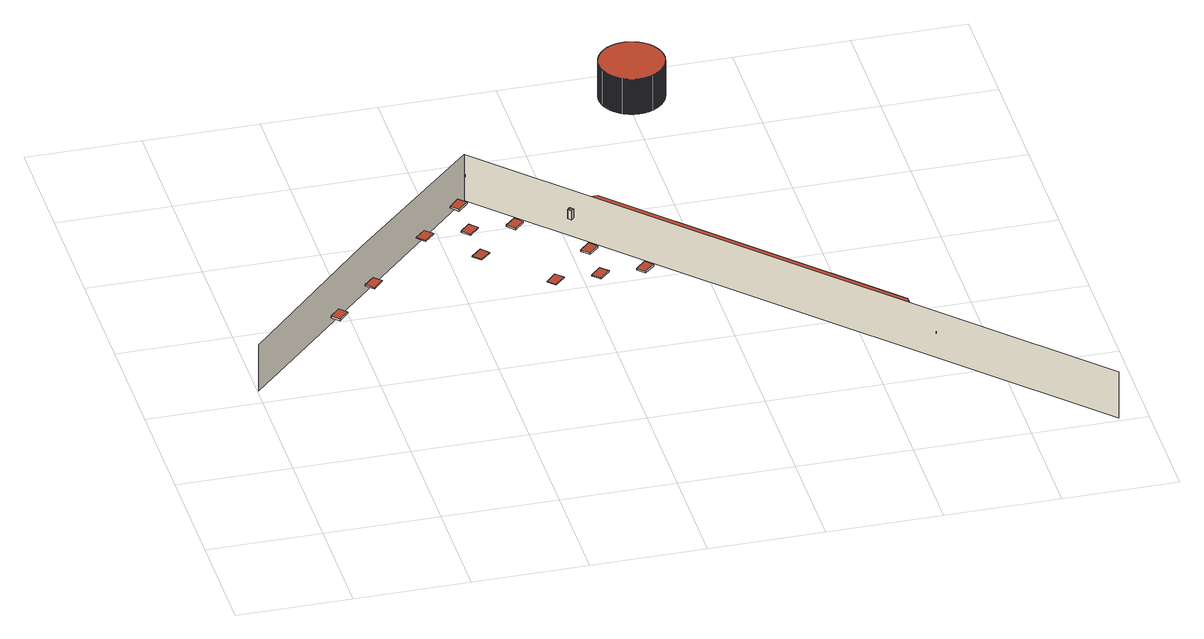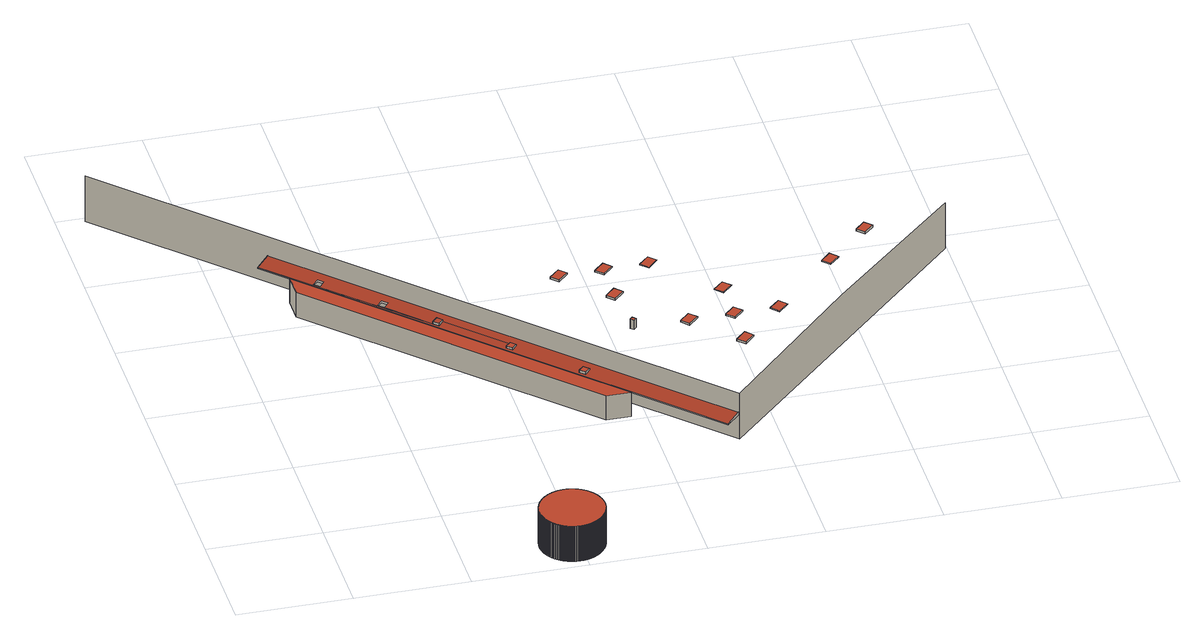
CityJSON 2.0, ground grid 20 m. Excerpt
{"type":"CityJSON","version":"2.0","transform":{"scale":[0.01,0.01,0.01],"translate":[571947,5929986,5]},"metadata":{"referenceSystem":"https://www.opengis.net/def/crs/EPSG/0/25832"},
"CityObjects":{
"building1":{"type":"Building","attributes":{"Grundfläche 2D":"8420.653065","Grundhöhe NN":"5.361"},"children":["building1-1","building1-2","building1-3","building1-4","building1-5","building1-6","building1-7","building1-8","building1-9","building1-10","building1-11","building1-12","building1-13","building1-14","building1-15","building1-16"],"geometry":[{"type":"MultiSurface","lod":"3","boundaries":[[[0,1,2,3,4,5,6]],[[2,7,8,3]]],"semantics":{"surfaces":[{"type":"WallSurface"}],"values":[0,0]}}]},
"building1-1":{"type":"BuildingInstallation","parents":["building1"],"geometry":[{"type":"MultiSurface","lod":"3","boundaries":[[[9,10,11,12]],[[12,11,13,14]],[[9,12,14,15]],[[10,9,15,16]],[[11,10,16,13]]],"semantics":{"surfaces":[{"type":"RoofSurface"},{"type":"WallSurface"}],"values":[0,1,1,1,1]}}]},
"building1-2":{"type":"BuildingInstallation","parents":["building1"],"geometry":[{"type":"MultiSurface","lod":"3","boundaries":[[[17,18,19,20]],[[20,19,21,22]],[[17,20,22,23]],[[18,17,23,24]],[[19,18,24,21]]],"semantics":{"surfaces":[{"type":"RoofSurface"},{"type":"WallSurface"}],"values":[0,1,1,1,1]}}]},
"building1-3":{"type":"BuildingInstallation","parents":["building1"],"geometry":[{"type":"MultiSurface","lod":"3","boundaries":[[[25,26,27,28]],[[28,27,29,30]],[[25,28,30,31]],[[26,25,31,32]],[[27,26,32,29]]],"semantics":{"surfaces":[{"type":"RoofSurface"},{"type":"WallSurface"}],"values":[0,1,1,1,1]}}]},
"building1-4":{"type":"BuildingInstallation","parents":["building1"],"geometry":[{"type":"MultiSurface","lod":"3","boundaries":[[[33,34,35,36]],[[36,35,37,38]],[[33,36,38,39]],[[34,33,39,40]],[[35,34,40,37]]],"semantics":{"surfaces":[{"type":"RoofSurface"},{"type":"WallSurface"}],"values":[0,1,1,1,1]}}]},
"building1-5":{"type":"BuildingInstallation","parents":["building1"],"geometry":[{"type":"MultiSurface","lod":"3","boundaries":[[[41,42,43,44]],[[44,43,45,46]],[[41,44,46,47]],[[42,41,47,48]],[[43,42,48,45]]],"semantics":{"surfaces":[{"type":"RoofSurface"},{"type":"WallSurface"}],"values":[0,1,1,1,1]}}]},
"building1-6":{"type":"BuildingInstallation","parents":["building1"],"geometry":[{"type":"MultiSurface","lod":"3","boundaries":[[[49,50,51,52]],[[52,51,53,54]],[[49,52,54,55]],[[50,49,55,56]],[[51,50,56,53]]],"semantics":{"surfaces":[{"type":"RoofSurface"},{"type":"WallSurface"}],"values":[0,1,1,1,1]}}]},
"building1-7":{"type":"BuildingInstallation","parents":["building1"],"geometry":[{"type":"MultiSurface","lod":"3","boundaries":[[[57,58,59,60]],[[60,59,61,62]],[[57,60,62,63]],[[58,57,63,64]],[[59,58,64,61]]],"semantics":{"surfaces":[{"type":"RoofSurface"},{"type":"WallSurface"}],"values":[0,1,1,1,1]}}]},
"building1-8":{"type":"BuildingInstallation","parents":["building1"],"geometry":[{"type":"MultiSurface","lod":"3","boundaries":[[[65,66,67,68]],[[68,67,69,70]],[[65,68,70,71]],[[66,65,71,72]],[[67,66,72,69]]],"semantics":{"surfaces":[{"type":"RoofSurface"},{"type":"WallSurface"}],"values":[0,1,1,1,1]}}]},
"building1-9":{"type":"BuildingInstallation","parents":["building1"],"geometry":[{"type":"MultiSurface","lod":"3","boundaries":[[[73,74,75,76]],[[76,75,77,78]],[[73,76,78,79]],[[74,73,79,80]],[[75,74,80,77]]],"semantics":{"surfaces":[{"type":"RoofSurface"},{"type":"WallSurface"}],"values":[0,1,1,1,1]}}]},
"building1-10":{"type":"BuildingInstallation","parents":["building1"],"geometry":[{"type":"MultiSurface","lod":"3","boundaries":[[[81,82,83,84]],[[84,83,85,86]],[[81,84,86,87]],[[82,81,87,88]],[[83,82,88,85]]],"semantics":{"surfaces":[{"type":"RoofSurface"},{"type":"WallSurface"}],"values":[0,1,1,1,1]}}]},
"building1-11":{"type":"BuildingInstallation","parents":["building1"],"geometry":[{"type":"MultiSurface","lod":"3","boundaries":[[[89,90,91,92]],[[92,91,93,94]],[[89,92,94,95]],[[90,89,95,96]],[[91,90,96,93]]],"semantics":{"surfaces":[{"type":"RoofSurface"},{"type":"WallSurface"}],"values":[0,1,1,1,1]}}]},
"building1-12":{"type":"BuildingInstallation","parents":["building1"],"geometry":[{"type":"MultiSurface","lod":"3","boundaries":[[[97,98,99,100]],[[100,99,101,102]],[[97,100,102,103]],[[98,97,103,104]],[[99,98,104,101]]],"semantics":{"surfaces":[{"type":"RoofSurface"},{"type":"WallSurface"}],"values":[0,1,1,1,1]}}]},
"building1-13":{"type":"BuildingInstallation","parents":["building1"],"geometry":[{"type":"MultiSurface","lod":"3","boundaries":[[[105,106,107,108]],[[108,107,109,110]],[[110,111,105,108]],[[106,105,111,112]],[[112,109,107,106]],[[113,114,115,116]]],"semantics":{"surfaces":[{"type":"RoofSurface"},{"type":"WallSurface"},{"type":"OuterCeilingSurface"}],"values":[0,1,1,1,1,2]}}]},
"building1-14":{"type":"BuildingInstallation","parents":["building1"],"geometry":[{"type":"MultiSurface","lod":"3","boundaries":[[[117,118,119,120]],[[121,122,120,119]],[[122,123,117,120]],[[123,124,118,117]],[[124,121,119,118]],[[125,126,127,128]]],"semantics":{"surfaces":[{"type":"RoofSurface"},{"type":"WallSurface"},{"type":"OuterCeilingSurface"}],"values":[0,1,1,1,1,2]}}]},
"building1-15":{"type":"BuildingInstallation","parents":["building1"],"geometry":[{"type":"MultiSurface","lod":"3","boundaries":[[[129,130,131]],[[132,133,134,129],[135,136,137,138,131],[122,121,139,124,123],[130,129,131,140,139],[141,142,143,144],[112,111,110,109]],[[138,135,131]],[[139,121,124]],[[133,132,145,146]],[[133,146,147,134]],[[129,134,147,148]],[[129,148,145,132]],[[147,146,145,148],[149,150,151,152],[114,113,116,115],[153,154,155,156],[127,126,125,128],[157,158,159,160]]],"semantics":{"surfaces":[{"type":"RoofSurface"},{"type":"WallSurface"},{"type":"OuterCeilingSurface"}],"values":[0,0,0,0,1,1,1,1,2]}}]},
"building1-16":{"type":"BuildingInstallation","parents":["building1"],"geometry":[{"type":"MultiSurface","lod":"3","boundaries":[[[161,162,163,164]],[[164,163,140,131]],[[131,130,161,164]],[[162,161,130,139]],[[139,140,163,162]],[[157,160,159,158]]],"semantics":{"surfaces":[{"type":"RoofSurface"},{"type":"WallSurface"},{"type":"OuterCeilingSurface"}],"values":[0,1,1,1,1,2]}}]},
"building2":{"type":"Building","attributes":{"Grundfläche 2D":"190.928419","Grundhöhe NN":"5.361"},"geometry":[{"type":"Solid","lod":"3","boundaries":[[[[165,166,167,168]],[[166,165,169,170]],[[166,170,171,167]],[[168,167,171,172]],[[172,169,165,168]],[[170,169,172,171]]]],"semantics":{"surfaces":[{"type":"RoofSurface"},{"type":"WallSurface"},{"type":"GroundSurface"}],"values":[[0,1,1,1,1,2]]}}]},
"building3":{"type":"Building","attributes":{"Grundfläche 2D":"97.176302","Grundhöhe NN":"5.489"},"geometry":[{"type":"Solid","lod":"3","boundaries":[[[[173,174,175,176,177,178,179,180,181,182,183,184,185,186,187,188,189,190,191,192,193,194,195,196,197,198,199,200,201,202,203,204,205,206,207,208,209,210,211,212,213,214,215,216,217,218,219,220,221,222,223,224,225,226,227,228,229,230,231,232,233,234,235,236,237,238,239,240,241,242,243,244,245,246,247,248,249,250,251,252,253,254,255,256,257,258,259,260,261,262,263,264,265,266,267,268,269,270,271,272,273,274,275,276,277,278,279,280,281,282,283,284,285,286,287,288,289,290,291,292,293,294,295,296,297,298,299,300,301,302,303,304,305,306,307,308,309,310,311,312,313,314,315,316,317,318,319,320,321,322,323,324,325,326,327,328,329,330,331,332,333,334,335,336,337,338,339,340,341,342,343,344,345,346,347,348,349,350,351,352,353,354,355,356,357,358,359,360,361,362,363,364,365,366,367,368,369,370,371,372,373,374,375,376,377,378,379,380,381,382,383,384,385,386,387,388,389,390,391,392,393,394,395,396,397,398,399,400,401,402,403,404,405,406,407,408,409,410,411,412,413,414,415,416,417,418,419,420,421,422,423,424,425,426,427,428,429,430,431,432,433,434,435,436,437,438,439,440,441,442,443,444,445,446,447,448,449,450,451,452,453,454,455,456,457,458,459,460,461,462,463,464,465,466,467,468,469,470,471,472,473,474,475,476,477,478,479,480,481,482,483,484,485,486,487,488,489,490,491,492,493,494,495,496,497,498,499,500,501,502,503,504,505,506,507,508,509,510,511,512,513,514,515,516,517,518,519,520,521,522,523,524,525,526,527,528,529,530,531,532,533,534,535,536,537,538,539,540,541,542,543,544,545,546,547,548,549,550,551,552,553,554,555,556,557,558,559,560,561,562,563,564,565,566,567,568,569,570,571,572,573,574,575,576,577,578,579,580,581,582,583,584,585,586,587,588,589,590,591,592,593,594,595,596,597,598,599,600,601,602,603,604,605,606,607,608,609,610,611,612,613,614,615,616,617,618,619,620,621,622,623,624,625,626,627,628,629,630]],[[373,372,371,631,632,633]],[[634,635,376,375,374,373,633,636]],[[637,638,379,378,377,376,635,639]],[[640,381,380,379,638,641]],[[642,383,382,381,640,643]],[[644,385,384,383,642,645]],[[646,387,386,385,644,647]],[[388,387,646,648]],[[649,390,389,388,648,650]],[[651,392,391,390,649,652]],[[393,392,651,653]],[[654,395,394,393,653,655]],[[656,348,347,346,657,658]],[[659,350,349,348,656,660]],[[661,352,351,350,659,662]],[[663,354,353,352,661,664]],[[355,354,663,665]],[[666,357,356,355,665,667]],[[668,359,358,357,666,669]],[[670,361,360,359,668,671]],[[672,363,362,361,670,673]],[[364,363,672,674]],[[365,364,674,675]],[[676,367,366,365,675,677]],[[368,367,676,678]],[[369,368,678,679]],[[370,369,679,680]],[[371,370,680,631]],[[396,395,654,681]],[[397,396,681,682]],[[683,399,398,397,682,684]],[[685,401,400,399,683,686]],[[402,401,685,687]],[[403,402,687,688]],[[689,405,404,403,688,690]],[[691,407,406,405,689,692]],[[408,407,691,693]],[[694,410,409,408,693,695]],[[696,412,411,410,694,697]],[[413,412,696,698]],[[414,413,698,699]],[[415,414,699,700]],[[416,415,700,701]],[[417,416,701,702]],[[418,417,702,703]],[[419,418,703,704]],[[420,419,704,705]],[[421,420,705,706]],[[422,421,706,707]],[[423,422,707,708]],[[424,423,708,709]],[[425,424,709,710]],[[426,425,710,711]],[[427,426,711,712]],[[428,427,712,713]],[[429,428,713,714]],[[430,429,714,715]],[[431,430,715,716]],[[717,433,432,431,716,718]],[[719,435,434,433,717,720]],[[436,435,719,721]],[[437,436,721,722]],[[438,437,722,723]],[[439,438,723,724]],[[725,441,440,439,724,726]],[[727,443,442,441,725,728]],[[444,443,727,729]],[[730,731,447,446,445,444,729,732]],[[733,734,450,449,448,447,731,735]],[[451,450,734,736]],[[452,451,736,737]],[[738,454,453,452,737,739]],[[740,456,455,454,738,741]],[[742,458,457,456,740,743]],[[459,458,742,744]],[[460,459,744,745]],[[746,747,463,462,461,460,745,748]],[[749,750,751,467,466,465,464,463,747,752]],[[753,754,470,469,468,467,751,755]],[[756,472,471,470,754,757]],[[758,474,473,472,756,759]],[[760,476,475,474,758,761]],[[762,763,764,765,481,480,479,478,477,476,760,766]],[[767,768,769,485,484,483,482,481,765,770]],[[771,772,488,487,486,485,769,773]],[[489,488,772,774]],[[775,776,777,493,492,491,490,489,774,778]],[[779,495,494,493,777,780]],[[781,497,496,495,779,782]],[[498,497,781,783]],[[784,785,501,500,499,498,783,786]],[[502,501,785,787]],[[788,504,503,502,787,789]],[[790,506,505,504,788,791]],[[792,508,507,506,790,793]],[[509,508,792,794]],[[795,511,510,509,794,796]],[[797,513,512,511,795,798]],[[799,515,514,513,797,800]],[[516,515,799,801]],[[802,518,517,516,801,803]],[[804,520,519,518,802,805]],[[806,522,521,520,804,807]],[[808,524,523,522,806,809]],[[525,524,808,810]],[[811,527,526,525,810,812]],[[813,529,528,527,811,814]],[[530,529,813,815]],[[816,532,531,530,815,817]],[[818,534,533,532,816,819]],[[535,534,818,820]],[[821,537,536,535,820,822]],[[823,539,538,537,821,824]],[[825,541,540,539,823,826]],[[542,541,825,827]],[[543,542,827,828]],[[544,543,828,829]],[[830,546,545,544,829,831]],[[832,548,547,546,830,833]],[[549,548,832,834]],[[835,551,550,549,834,836]],[[552,551,835,837]],[[838,554,553,552,837,839]],[[555,554,838,840]],[[841,557,556,555,840,842]],[[558,557,841,843]],[[559,558,843,844]],[[845,561,560,559,844,846]],[[847,563,562,561,845,848]],[[564,563,847,849]],[[565,564,849,850]],[[566,565,850,851]],[[852,568,567,566,851,853]],[[854,855,571,570,569,568,852,856]],[[572,571,855,857]],[[858,574,573,572,857,859]],[[575,574,858,860]],[[576,575,860,861]],[[577,576,861,862]],[[578,577,862,863]],[[864,865,581,580,579,578,863,866]],[[867,583,582,581,865,868]],[[869,870,586,585,584,583,867,871]],[[872,873,589,588,587,586,870,874]],[[590,589,873,875]],[[591,590,875,876]],[[592,591,876,877]],[[878,594,593,592,877,879]],[[880,596,595,594,878,881]],[[882,598,597,596,880,883]],[[599,598,882,884]],[[885,601,600,599,884,886]],[[887,888,604,603,602,601,885,889]],[[890,891,607,606,605,604,888,892]],[[893,894,610,609,608,607,891,895]],[[611,610,894,896]],[[897,898,899,615,614,613,612,611,896,900]],[[901,902,618,617,616,615,899,903]],[[904,620,619,618,902,905]],[[621,620,904,906]],[[622,621,906,907]],[[623,622,907,908]],[[624,623,908,909]],[[625,624,909,910]],[[911,627,626,625,910,912]],[[628,627,911,913]],[[629,628,913,914]],[[630,629,914,915]],[[173,630,915,916]],[[917,175,174,173,916,918]],[[919,920,178,177,176,175,917,921]],[[922,180,179,178,920,923]],[[181,180,922,924]],[[182,181,924,925]],[[926,184,183,182,925,927]],[[928,186,185,184,926,929]],[[187,186,928,930]],[[931,189,188,187,930,932]],[[190,189,931,933]],[[934,192,191,190,933,935]],[[936,194,193,192,934,937]],[[938,196,195,194,936,939]],[[197,196,938,940]],[[941,199,198,197,940,942]],[[943,201,200,199,941,944]],[[202,201,943,945]],[[946,204,203,202,945,947]],[[205,204,946,948]],[[206,205,948,949]],[[950,208,207,206,949,951]],[[952,210,209,208,950,953]],[[954,212,211,210,952,955]],[[956,214,213,212,954,957]],[[958,216,215,214,956,959]],[[217,216,958,960]],[[961,219,218,217,960,962]],[[963,221,220,219,961,964]],[[222,221,963,965]],[[966,224,223,222,965,967]],[[968,226,225,224,966,969]],[[970,228,227,226,968,971]],[[972,230,229,228,970,973]],[[974,232,231,230,972,975]],[[233,232,974,976]],[[977,235,234,233,976,978]],[[979,237,236,235,977,980]],[[238,237,979,981]],[[982,240,239,238,981,983]],[[984,242,241,240,982,985]],[[986,244,243,242,984,987]],[[988,246,245,244,986,989]],[[247,246,988,990]],[[991,249,248,247,990,992]],[[993,251,250,249,991,994]],[[252,251,993,995]],[[996,254,253,252,995,997]],[[998,256,255,254,996,999]],[[1000,258,257,256,998,1001]],[[259,258,1000,1002]],[[260,259,1002,1003]],[[1004,1005,263,262,261,260,1003,1006]],[[1007,1008,266,265,264,263,1005,1009]],[[267,266,1008,1010]],[[1011,269,268,267,1010,1012]],[[1013,271,270,269,1011,1014]],[[1015,273,272,271,1013,1016]],[[274,273,1015,1017]],[[1018,276,275,274,1017,1019]],[[277,276,1018,1020]],[[278,277,1020,1021]],[[279,278,1021,1022]],[[1023,1024,282,281,280,279,1022,1025]],[[1026,284,283,282,1024,1027]],[[1028,286,285,284,1026,1029]],[[287,286,1028,1030]],[[1031,289,288,287,1030,1032]],[[1033,291,290,289,1031,1034]],[[292,291,1033,1035]],[[293,292,1035,1036]],[[1037,295,294,293,1036,1038]],[[1039,1040,298,297,296,295,1037,1041]],[[1042,300,299,298,1040,1043]],[[301,300,1042,1044]],[[302,301,1044,1045]],[[303,302,1045,1046]],[[304,303,1046,1047]],[[305,304,1047,1048]],[[306,305,1048,1049]],[[307,306,1049,1050]],[[308,307,1050,1051]],[[309,308,1051,1052]],[[310,309,1052,1053]],[[311,310,1053,1054]],[[312,311,1054,1055]],[[313,312,1055,1056]],[[314,313,1056,1057]],[[315,314,1057,1058]],[[316,315,1058,1059]],[[317,316,1059,1060]],[[318,317,1060,1061]],[[319,318,1061,1062]],[[320,319,1062,1063]],[[321,320,1063,1064]],[[322,321,1064,1065]],[[1066,324,323,322,1065,1067]],[[1068,1069,327,326,325,324,1066,1070]],[[1071,329,328,327,1069,1072]],[[330,329,1071,1073]],[[1074,1075,1076,334,333,332,331,330,1073,1077]],[[335,334,1076,1078]],[[336,335,1078,1079]],[[1080,1081,339,338,337,336,1079,1082]],[[340,339,1081,1083]],[[1084,342,341,340,1083,1085]],[[1086,344,343,342,1084,1087]],[[657,346,345,344,1086,1088]],[[670,671,668,669,666,667,665,663,664,661,662,659,660,656,658,657,1088,1086,1087,1084,1085,1083,1081,1080,1082,1079,1078,1076,1075,1074,1077,1073,1071,1072,1069,1068,1070,1066,1067,1065,1064,1063,1062,1061,1060,1059,1058,1057,1056,1055,1054,1053,1052,1051,1050,1049,1048,1047,1046,1045,1044,1042,1043,1040,1039,1041,1037,1038,1036,1035,1033,1034,1031,1032,1030,1028,1029,1026,1027,1024,1023,1025,1022,1021,1020,1018,1019,1017,1015,1016,1013,1014,1011,1012,1010,1008,1007,1009,1005,1004,1006,1003,1002,1000,1001,998,999,996,997,995,993,994,991,992,990,988,989,986,987,984,985,982,983,981,979,980,977,978,976,974,975,972,973,970,971,968,969,966,967,965,963,964,961,962,960,958,959,956,957,954,955,952,953,950,951,949,948,946,947,945,943,944,941,942,940,938,939,936,937,934,935,933,931,932,930,928,929,926,927,925,924,922,923,920,919,921,917,918,916,915,914,913,911,912,910,909,908,907,906,904,905,902,901,903,899,898,897,900,896,894,893,895,891,890,892,888,887,889,885,886,884,882,883,880,881,878,879,877,876,875,873,872,874,870,869,871,867,868,865,864,866,863,862,861,860,858,859,857,855,854,856,852,853,851,850,849,847,848,845,846,844,843,841,842,840,838,839,837,835,836,834,832,833,830,831,829,828,827,825,826,823,824,821,822,820,818,819,816,817,815,813,814,811,812,810,808,809,806,807,804,805,802,803,801,799,800,797,798,795,796,794,792,793,790,791,788,789,787,785,784,786,783,781,782,779,780,777,776,775,778,774,772,771,773,769,768,767,770,765,764,763,762,766,760,761,758,759,756,757,754,753,755,751,750,749,752,747,746,748,745,744,742,743,740,741,738,739,737,736,734,733,735,731,730,732,729,727,728,725,726,724,723,722,721,719,720,717,718,716,715,714,713,712,711,710,709,708,707,706,705,704,703,702,701,700,699,698,696,697,694,695,693,691,692,689,690,688,687,685,686,683,684,682,681,654,655,653,651,652,649,650,648,646,647,644,645,642,643,640,641,638,637,639,635,634,636,633,632,631,680,679,678,676,677,675,674,672,673]]]],"semantics":{"surfaces":[{"type":"RoofSurface"},{"type":"WallSurface"},{"type":"GroundSurface"}],"values":[[0,1,1,1,1,1,1,1,1,1,1,1,1,1,1,1,1,1,1,1,1,1,1,1,1,1,1,1,1,1,1,1,1,1,1,1,1,1,1,1,1,1,1,1,1,1,1,1,1,1,1,1,1,1,1,1,1,1,1,1,1,1,1,1,1,1,1,1,1,1,1,1,1,1,1,1,1,1,1,1,1,1,1,1,1,1,1,1,1,1,1,1,1,1,1,1,1,1,1,1,1,1,1,1,1,1,1,1,1,1,1,1,1,1,1,1,1,1,1,1,1,1,1,1,1,1,1,1,1,1,1,1,1,1,1,1,1,1,1,1,1,1,1,1,1,1,1,1,1,1,1,1,1,1,1,1,1,1,1,1,1,1,1,1,1,1,1,1,1,1,1,1,1,1,1,1,1,1,1,1,1,1,1,1,1,1,1,1,1,1,1,1,1,1,1,1,1,1,1,1,1,1,1,1,1,1,1,1,1,1,1,1,1,1,1,1,1,1,1,1,1,1,1,1,1,1,1,1,1,1,1,1,1,1,1,1,1,1,1,1,1,1,1,1,1,1,1,1,1,1,1,1,1,1,1,1,1,1,1,1,1,1,1,1,1,1,1,1,1,1,1,1,1,1,1,1,1,2]]}}]}
},
"vertices":[
[18,4354,938],[2353,6669,1006],[4687,8984,938],[4687,8984,36],[18,4354,36],[18,4354,611],[18,4354,688],[13495,83,938],[13495,83,36],
[1359,4798,1007],[1486,4674,1007],[1657,4846,1007],[1530,4971,1007],[1657,4846,970],[1530,4971,970],[1359,4798,964],[1486,4674,964],
[2310,5731,1007],[2132,5553,1007],[2257,5428,1007],[2436,5605,1007],[2257,5428,987],[2436,5605,992],[2310,5731,992],[2132,5553,987],
[3468,6880,1005],[3286,6707,1005],[3414,6573,1005],[3595,6746,1005],[3414,6573,992],[3595,6746,987],[3468,6880,987],[3286,6707,992],
[4219,6109,1005],[4044,5939,1005],[4171,5809,1005],[4346,5979,1005],[4171,5809,992],[4346,5979,987],[4219,6109,987],[4044,5939,992],
[4221,6876,1005],[4049,6706,1005],[4178,6575,1005],[4350,6746,1005],[4178,6575,981],[4350,6746,976],[4221,6876,976],[4049,6706,981],
[4232,7639,1005],[4054,7459,1005],[4180,7333,1005],[4359,7513,1005],[4180,7333,970],[4359,7513,965],[4232,7639,965],[4054,7459,970],
[5228,5096,1005],[5048,4916,1005],[5175,4789,1005],[5355,4968,1005],[5175,4789,993],[5355,4968,987],[5228,5096,987],[5048,4916,992],
[4989,6869,1000],[4813,6698,1000],[4937,6569,1000],[5114,6740,1000],[4937,6569,970],[5114,6740,965],[4989,6869,965],[4813,6698,970],
[5988,5099,1005],[5806,4921,1005],[5933,4792,1005],[6115,4970,1005],[5933,4792,981],[6115,4970,976],[5988,5099,976],[5806,4921,981],
[5992,5856,1005],[5816,5682,1005],[5941,5554,1005],[6118,5728,1005],[5941,5554,970],[6118,5728,965],[5992,5856,965],[5816,5682,970],
[5903,6749,1134],[5855,6702,1134],[5909,6647,1134],[5957,6694,1134],[5909,6647,955],[5957,6694,953],[5903,6749,953],[5855,6702,955],
[6747,5099,1005],[6568,4924,1005],[6690,4798,1005],[6869,4972,1005],[6690,4798,970],[6869,4972,965],[6747,5099,965],[6568,4924,970],
[6842,7217,571],[6756,7131,571],[6843,7044,571],[6929,7130,571],[6843,7044,541],[6929,7130,526],[6842,7217,526],[6756,7131,541],[6756,7131,501],[6842,7217,501],[6929,7130,501],[6843,7044,501],
[7825,6225,571],[7740,6137,571],[7826,6054,571],[7911,6141,571],[7826,6054,541],[7911,6141,526],[7825,6225,526],[7740,6137,541],[7740,6137,501],[7825,6225,501],[7911,6141,501],[7826,6054,501],
[11267,2806,521],[8816,5229,526],[8901,5144,526],[4939,9206,521],[4701,8971,561],[11037,2567,561],[9640,4395,526],[9555,4307,541],[9468,4390,541],[9553,4479,526],[8730,5143,540],[8815,5058,540],[10506,3525,525],[10419,3436,540],[10332,3520,541],[10420,3610,526],[4939,9206,501],[4701,8971,501],[11037,2567,501],[11267,2806,501],[10332,3520,501],[10419,3436,501],[10506,3525,501],[10420,3610,501],[9468,4390,501],[9555,4307,501],[9640,4395,501],[9553,4479,501],[8730,5143,501],[8815,5058,501],[8901,5144,501],[8816,5229,501],
[8816,5229,571],[8730,5143,577],[8815,5058,577],[8901,5144,571],
[6239,7891,510],[10839,3239,510],[10839,3672,510],[6665,7898,510],[6239,7891,36],[10839,3239,36],[10839,3672,36],[6665,7898,36],
[7592,11494,738],[7590,11489,738],[7588,11485,738],[7587,11480,738],[7585,11476,738],[7583,11471,738],[7582,11466,738],[7580,11462,738],[7578,11453,738],[7574,11439,738],[7571,11430,738],[7570,11425,738],[7569,11421,738],[7567,11411,738],[7565,11402,738],[7563,11393,738],[7562,11384,738],[7560,11375,738],[7559,11366,738],[7558,11357,738],[7557,11347,738],[7556,11338,738],[7556,11329,738],[7555,11321,738],[7555,11312,738],[7555,11303,738],[7555,11294,738],[7555,11285,738],[7555,11277,738],[7555,11268,738],[7556,11259,738],[7556,11251,738],[7557,11242,738],[7559,11226,738],[7560,11217,738],[7561,11209,738],[7562,11201,738],[7564,11193,738],[7567,11177,738],[7569,11170,738],[7570,11162,738],[7572,11154,738],[7574,11147,738],[7579,11132,738],[7581,11125,738],[7583,11118,738],[7586,11110,738],[7588,11103,738],[7591,11096,738],[7594,11089,738],[7597,11082,738],[7600,11074,738],[7603,11067,738],[7606,11060,738],[7610,11053,738],[7613,11045,738],[7617,11038,738],[7621,11031,738],[7625,11024,738],[7629,11016,738],[7633,11009,738],[7637,11002,738],[7642,10995,738],[7646,10988,738],[7651,10980,738],[7656,10973,738],[7661,10966,738],[7667,10959,738],[7672,10952,738],[7677,10945,738],[7683,10938,738],[7689,10932,738],[7695,10925,738],[7701,10918,738],[7707,10912,738],[7713,10905,738],[7720,10898,738],[7726,10892,738],[7733,10886,738],[7740,10879,738],[7747,10873,738],[7754,10867,738],[7758,10864,738],[7765,10858,738],[7769,10855,738],[7780,10846,738],[7792,10838,738],[7804,10830,738],[7808,10827,738],[7812,10825,738],[7816,10822,738],[7820,10820,738],[7825,10817,738],[7833,10812,738],[7846,10805,738],[7850,10803,738],[7855,10800,738],[7859,10798,738],[7863,10796,738],[7868,10794,738],[7872,10792,738],[7881,10787,738],[7886,10785,738],[7895,10781,738],[7899,10779,738],[7904,10778,738],[7909,10776,738],[7913,10774,738],[7918,10772,738],[7927,10769,738],[7932,10767,738],[7937,10766,738],[7942,10764,738],[7951,10761,738],[7961,10758,738],[7966,10757,738],[7970,10756,738],[7975,10755,738],[7985,10752,738],[7995,10750,738],[8005,10748,738],[8010,10747,738],[8015,10746,738],[8019,10745,738],[8024,10745,738],[8029,10744,738],[8039,10742,738],[8044,10742,738],[8049,10741,738],[8054,10741,738],[8059,10740,738],[8069,10739,738],[8074,10739,738],[8079,10739,738],[8094,10738,738],[8104,10738,738],[8119,10738,738],[8124,10738,738],[8129,10738,738],[8134,10738,738],[8139,10739,738],[8144,10739,738],[8149,10739,738],[8154,10739,738],[8158,10740,738],[8163,10740,738],[8168,10741,738],[8173,10741,738],[8178,10742,738],[8183,10742,738],[8192,10744,738],[8197,10745,738],[8202,10745,738],[8207,10746,738],[8212,10747,738],[8216,10748,738],[8221,10749,738],[8231,10751,738],[8235,10752,738],[8240,10753,738],[8244,10754,738],[8249,10755,738],[8254,10757,738],[8258,10758,738],[8263,10759,738],[8267,10760,738],[8272,10762,738],[8281,10764,738],[8290,10767,738],[8299,10771,738],[8307,10774,738],[8316,10777,738],[8324,10781,738],[8333,10784,738],[8341,10788,738],[8349,10792,738],[8357,10796,738],[8366,10800,738],[8373,10804,738],[8381,10808,738],[8389,10812,738],[8396,10817,738],[8404,10821,738],[8411,10826,738],[8418,10831,738],[8425,10835,738],[8432,10840,738],[8439,10845,738],[8446,10850,738],[8452,10855,738],[8459,10860,738],[8465,10866,738],[8478,10876,738],[8484,10881,738],[8490,10887,738],[8495,10892,738],[8506,10903,738],[8512,10909,738],[8522,10920,738],[8527,10925,738],[8532,10931,738],[8537,10937,738],[8542,10943,738],[8547,10949,738],[8552,10955,738],[8556,10961,738],[8561,10968,738],[8566,10974,738],[8570,10981,738],[8575,10988,738],[8579,10994,738],[8584,11001,738],[8588,11008,738],[8592,11016,738],[8596,11023,738],[8600,11030,738],[8604,11038,738],[8608,11045,738],[8612,11053,738],[8616,11061,738],[8619,11069,738],[8623,11077,738],[8626,11085,738],[8629,11093,738],[8635,11110,738],[8638,11118,738],[8641,11127,738],[8644,11136,738],[8646,11144,738],[8649,11153,738],[8653,11171,738],[8655,11180,738],[8657,11190,738],[8659,11199,738],[8659,11204,738],[8662,11218,738],[8663,11227,738],[8663,11232,738],[8664,11237,738],[8664,11241,738],[8665,11251,738],[8666,11256,738],[8666,11261,738],[8666,11265,738],[8666,11270,738],[8667,11275,738],[8667,11280,738],[8667,11290,738],[8667,11295,738],[8667,11299,738],[8667,11304,738],[8667,11309,738],[8666,11324,738],[8666,11329,738],[8665,11334,738],[8665,11339,738],[8665,11344,738],[8664,11349,738],[8664,11354,738],[8663,11358,738],[8662,11368,738],[8661,11373,738],[8660,11378,738],[8659,11388,738],[8657,11398,738],[8654,11412,738],[8652,11422,738],[8651,11427,738],[8649,11432,738],[8648,11437,738],[8646,11446,738],[8644,11451,738],[8643,11456,738],[8641,11461,738],[8640,11466,738],[8638,11471,738],[8636,11475,738],[8635,11480,738],[8633,11485,738],[8628,11499,738],[8624,11508,738],[8622,11513,738],[8620,11517,738],[8618,11522,738],[8616,11526,738],[8614,11531,738],[8612,11535,738],[8610,11540,738],[8607,11544,738],[8605,11549,738],[8603,11553,738],[8600,11558,738],[8598,11562,738],[8596,11566,738],[8593,11571,738],[8591,11575,738],[8588,11579,738],[8586,11583,738],[8580,11592,738],[8578,11596,738],[8572,11604,738],[8569,11608,738],[8567,11612,738],[8564,11617,738],[8561,11620,738],[8558,11624,738],[8555,11628,738],[8552,11632,738],[8549,11636,738],[8546,11640,738],[8543,11644,738],[8540,11647,738],[8534,11655,738],[8531,11658,738],[8528,11662,738],[8524,11666,738],[8518,11673,738],[8515,11676,738],[8511,11680,738],[8505,11687,738],[8501,11690,738],[8494,11697,738],[8491,11700,738],[8484,11706,738],[8477,11712,738],[8470,11718,738],[8463,11724,738],[8456,11730,738],[8448,11736,738],[8441,11741,738],[8434,11747,738],[8426,11752,738],[8419,11757,738],[8411,11762,738],[8404,11767,738],[8396,11771,738],[8389,11776,738],[8381,11780,738],[8373,11784,738],[8366,11788,738],[8358,11792,738],[8351,11796,738],[8343,11799,738],[8335,11803,738],[8328,11806,738],[8320,11809,738],[8312,11812,738],[8305,11815,738],[8297,11818,738],[8289,11821,738],[8282,11823,738],[8274,11826,738],[8266,11828,738],[8259,11830,738],[8251,11832,738],[8244,11834,738],[8236,11836,738],[8229,11838,738],[8214,11841,738],[8207,11842,738],[8192,11844,738],[8184,11845,738],[8176,11846,738],[8160,11848,738],[8152,11849,738],[8144,11849,738],[8136,11850,738],[8128,11850,738],[8120,11850,738],[8111,11850,738],[8094,11850,738],[8086,11850,738],[8078,11849,738],[8069,11849,738],[8060,11848,738],[8052,11847,738],[8043,11846,738],[8034,11845,738],[8026,11844,738],[8017,11842,738],[8008,11841,738],[7999,11839,738],[7990,11837,738],[7981,11835,738],[7972,11833,738],[7964,11830,738],[7955,11828,738],[7946,11825,738],[7937,11822,738],[7928,11819,738],[7919,11816,738],[7906,11811,738],[7893,11806,738],[7884,11802,738],[7880,11800,738],[7875,11798,738],[7871,11796,738],[7867,11794,738],[7862,11792,738],[7854,11787,738],[7845,11783,738],[7841,11780,738],[7836,11778,738],[7832,11775,738],[7828,11773,738],[7824,11771,738],[7819,11768,738],[7815,11765,738],[7811,11763,738],[7799,11755,738],[7795,11752,738],[7791,11749,738],[7787,11746,738],[7783,11743,738],[7775,11737,738],[7771,11734,738],[7767,11731,738],[7763,11728,738],[7759,11725,738],[7755,11722,738],[7751,11719,738],[7744,11712,738],[7736,11705,738],[7729,11699,738],[7718,11688,738],[7715,11685,738],[7708,11677,738],[7697,11666,738],[7691,11659,738],[7688,11655,738],[7684,11651,738],[7681,11647,738],[7678,11643,738],[7675,11639,738],[7672,11636,738],[7663,11624,738],[7660,11620,738],[7657,11616,738],[7654,11611,738],[7651,11607,738],[7648,11603,738],[7646,11599,738],[7643,11595,738],[7640,11591,738],[7638,11586,738],[7635,11582,738],[7632,11578,738],[7630,11574,738],[7627,11569,738],[7625,11565,738],[7622,11561,738],[7616,11547,738],[7609,11534,738],[7607,11530,738],[7605,11525,738],[7599,11512,738],[7597,11507,738],[7595,11503,738],[8522,10920,49],[8527,10925,49],[8532,10931,49],[8542,10943,49],[8547,10949,49],[8537,10937,49],[8556,10961,49],[8561,10968,49],[8552,10955,49],[8570,10981,49],[8566,10974,49],[8579,10994,49],[8575,10988,49],[8588,11008,49],[8584,11001,49],[8596,11023,49],[8592,11016,49],[8600,11030,49],[8608,11045,49],[8604,11038,49],[8616,11061,49],[8612,11053,49],[8619,11069,49],[8626,11085,49],[8623,11077,49],[8349,10792,49],[8333,10784,49],[8341,10788,49],[8366,10800,49],[8357,10796,49],[8381,10808,49],[8373,10804,49],[8396,10817,49],[8389,10812,49],[8404,10821,49],[8418,10831,49],[8411,10826,49],[8432,10840,49],[8425,10835,49],[8446,10850,49],[8439,10845,49],[8459,10860,49],[8452,10855,49],[8465,10866,49],[8478,10876,49],[8490,10887,49],[8484,10881,49],[8495,10892,49],[8506,10903,49],[8512,10909,49],[8629,11093,49],[8635,11110,49],[8641,11127,49],[8638,11118,49],[8646,11144,49],[8644,11136,49],[8649,11153,49],[8653,11171,49],[8657,11190,49],[8655,11180,49],[8659,11204,49],[8659,11199,49],[8662,11218,49],[8663,11232,49],[8663,11227,49],[8664,11241,49],[8664,11237,49],[8665,11251,49],[8666,11256,49],[8666,11261,49],[8666,11265,49],[8666,11270,49],[8667,11275,49],[8667,11280,49],[8667,11290,49],[8667,11295,49],[8667,11299,49],[8667,11304,49],[8667,11309,49],[8666,11324,49],[8666,11329,49],[8665,11334,49],[8665,11339,49],[8665,11344,49],[8664,11349,49],[8664,11354,49],[8662,11368,49],[8663,11358,49],[8660,11378,49],[8661,11373,49],[8659,11388,49],[8657,11398,49],[8654,11412,49],[8652,11422,49],[8649,11432,49],[8651,11427,49],[8646,11446,49],[8648,11437,49],[8644,11451,49],[8641,11461,49],[8640,11466,49],[8643,11456,49],[8636,11475,49],[8635,11480,49],[8638,11471,49],[8633,11485,49],[8628,11499,49],[8622,11513,49],[8624,11508,49],[8618,11522,49],[8620,11517,49],[8614,11531,49],[8616,11526,49],[8612,11535,49],[8610,11540,49],[8605,11549,49],[8603,11553,49],[8607,11544,49],[8598,11562,49],[8596,11566,49],[8593,11571,49],[8600,11558,49],[8588,11579,49],[8586,11583,49],[8591,11575,49],[8578,11596,49],[8580,11592,49],[8569,11608,49],[8572,11604,49],[8564,11617,49],[8567,11612,49],[8558,11624,49],[8555,11628,49],[8552,11632,49],[8549,11636,49],[8561,11620,49],[8543,11644,49],[8540,11647,49],[8534,11655,49],[8546,11640,49],[8528,11662,49],[8524,11666,49],[8531,11658,49],[8518,11673,49],[8511,11680,49],[8505,11687,49],[8501,11690,49],[8515,11676,49],[8491,11700,49],[8494,11697,49],[8477,11712,49],[8484,11706,49],[8470,11718,49],[8456,11730,49],[8448,11736,49],[8463,11724,49],[8441,11741,49],[8426,11752,49],[8434,11747,49],[8411,11762,49],[8419,11757,49],[8396,11771,49],[8404,11767,49],[8389,11776,49],[8373,11784,49],[8381,11780,49],[8358,11792,49],[8366,11788,49],[8343,11799,49],[8351,11796,49],[8335,11803,49],[8320,11809,49],[8328,11806,49],[8305,11815,49],[8312,11812,49],[8289,11821,49],[8297,11818,49],[8274,11826,49],[8282,11823,49],[8266,11828,49],[8251,11832,49],[8259,11830,49],[8236,11836,49],[8244,11834,49],[8229,11838,49],[8207,11842,49],[8214,11841,49],[8184,11845,49],[8192,11844,49],[8176,11846,49],[8152,11849,49],[8160,11848,49],[8136,11850,49],[8144,11849,49],[8120,11850,49],[8128,11850,49],[8111,11850,49],[8094,11850,49],[8086,11850,49],[8069,11849,49],[8078,11849,49],[8052,11847,49],[8060,11848,49],[8043,11846,49],[8026,11844,49],[8034,11845,49],[8017,11842,49],[7999,11839,49],[8008,11841,49],[7990,11837,49],[7972,11833,49],[7981,11835,49],[7964,11830,49],[7955,11828,49],[7937,11822,49],[7946,11825,49],[7919,11816,49],[7928,11819,49],[7906,11811,49],[7893,11806,49],[7884,11802,49],[7875,11798,49],[7880,11800,49],[7867,11794,49],[7862,11792,49],[7871,11796,49],[7854,11787,49],[7841,11780,49],[7845,11783,49],[7836,11778,49],[7832,11775,49],[7828,11773,49],[7824,11771,49],[7815,11765,49],[7811,11763,49],[7819,11768,49],[7795,11752,49],[7799,11755,49],[7787,11746,49],[7783,11743,49],[7791,11749,49],[7771,11734,49],[7767,11731,49],[7775,11737,49],[7763,11728,49],[7759,11725,49],[7755,11722,49],[7744,11712,49],[7751,11719,49],[7729,11699,49],[7736,11705,49],[7715,11685,49],[7718,11688,49],[7708,11677,49],[7691,11659,49],[7697,11666,49],[7684,11651,49],[7681,11647,49],[7688,11655,49],[7675,11639,49],[7672,11636,49],[7678,11643,49],[7660,11620,49],[7657,11616,49],[7663,11624,49],[7654,11611,49],[7648,11603,49],[7646,11599,49],[7643,11595,49],[7651,11607,49],[7638,11586,49],[7635,11582,49],[7640,11591,49],[7630,11574,49],[7632,11578,49],[7627,11569,49],[7625,11565,49],[7622,11561,49],[7616,11547,49],[7609,11534,49],[7605,11525,49],[7607,11530,49],[7599,11512,49],[7597,11507,49],[7595,11503,49],[7592,11494,49],[7588,11485,49],[7590,11489,49],[7585,11476,49],[7583,11471,49],[7587,11480,49],[7580,11462,49],[7582,11466,49],[7578,11453,49],[7574,11439,49],[7570,11425,49],[7571,11430,49],[7567,11411,49],[7569,11421,49],[7565,11402,49],[7562,11384,49],[7563,11393,49],[7560,11375,49],[7558,11357,49],[7559,11366,49],[7556,11338,49],[7557,11347,49],[7555,11321,49],[7556,11329,49],[7555,11312,49],[7555,11294,49],[7555,11303,49],[7555,11277,49],[7555,11285,49],[7555,11268,49],[7556,11251,49],[7556,11259,49],[7557,11242,49],[7559,11226,49],[7561,11209,49],[7560,11217,49],[7564,11193,49],[7562,11201,49],[7569,11170,49],[7567,11177,49],[7572,11154,49],[7570,11162,49],[7579,11132,49],[7574,11147,49],[7581,11125,49],[7586,11110,49],[7583,11118,49],[7591,11096,49],[7588,11103,49],[7594,11089,49],[7600,11074,49],[7597,11082,49],[7606,11060,49],[7603,11067,49],[7613,11045,49],[7610,11053,49],[7621,11031,49],[7617,11038,49],[7629,11016,49],[7625,11024,49],[7633,11009,49],[7642,10995,49],[7637,11002,49],[7651,10980,49],[7646,10988,49],[7656,10973,49],[7667,10959,49],[7661,10966,49],[7677,10945,49],[7672,10952,49],[7689,10932,49],[7683,10938,49],[7701,10918,49],[7695,10925,49],[7707,10912,49],[7720,10898,49],[7713,10905,49],[7733,10886,49],[7726,10892,49],[7740,10879,49],[7754,10867,49],[7747,10873,49],[7765,10858,49],[7758,10864,49],[7780,10846,49],[7769,10855,49],[7792,10838,49],[7804,10830,49],[7812,10825,49],[7816,10822,49],[7808,10827,49],[7825,10817,49],[7833,10812,49],[7820,10820,49],[7846,10805,49],[7855,10800,49],[7850,10803,49],[7863,10796,49],[7859,10798,49],[7872,10792,49],[7868,10794,49],[7881,10787,49],[7895,10781,49],[7886,10785,49],[7899,10779,49],[7904,10778,49],[7909,10776,49],[7918,10772,49],[7927,10769,49],[7913,10774,49],[7937,10766,49],[7932,10767,49],[7951,10761,49],[7942,10764,49],[7961,10758,49],[7970,10756,49],[7966,10757,49],[7985,10752,49],[7975,10755,49],[7995,10750,49],[8005,10748,49],[8015,10746,49],[8010,10747,49],[8024,10745,49],[8029,10744,49],[8019,10745,49],[8044,10742,49],[8039,10742,49],[8049,10741,49],[8054,10741,49],[8059,10740,49],[8069,10739,49],[8074,10739,49],[8079,10739,49],[8094,10738,49],[8104,10738,49],[8119,10738,49],[8124,10738,49],[8129,10738,49],[8134,10738,49],[8139,10739,49],[8144,10739,49],[8149,10739,49],[8154,10739,49],[8158,10740,49],[8163,10740,49],[8168,10741,49],[8173,10741,49],[8178,10742,49],[8183,10742,49],[8197,10745,49],[8192,10744,49],[8207,10746,49],[8212,10747,49],[8202,10745,49],[8221,10749,49],[8216,10748,49],[8231,10751,49],[8240,10753,49],[8244,10754,49],[8249,10755,49],[8235,10752,49],[8254,10757,49],[8258,10758,49],[8267,10760,49],[8272,10762,49],[8263,10759,49],[8281,10764,49],[8299,10771,49],[8290,10767,49],[8316,10777,49],[8307,10774,49],[8324,10781,49]
]}
